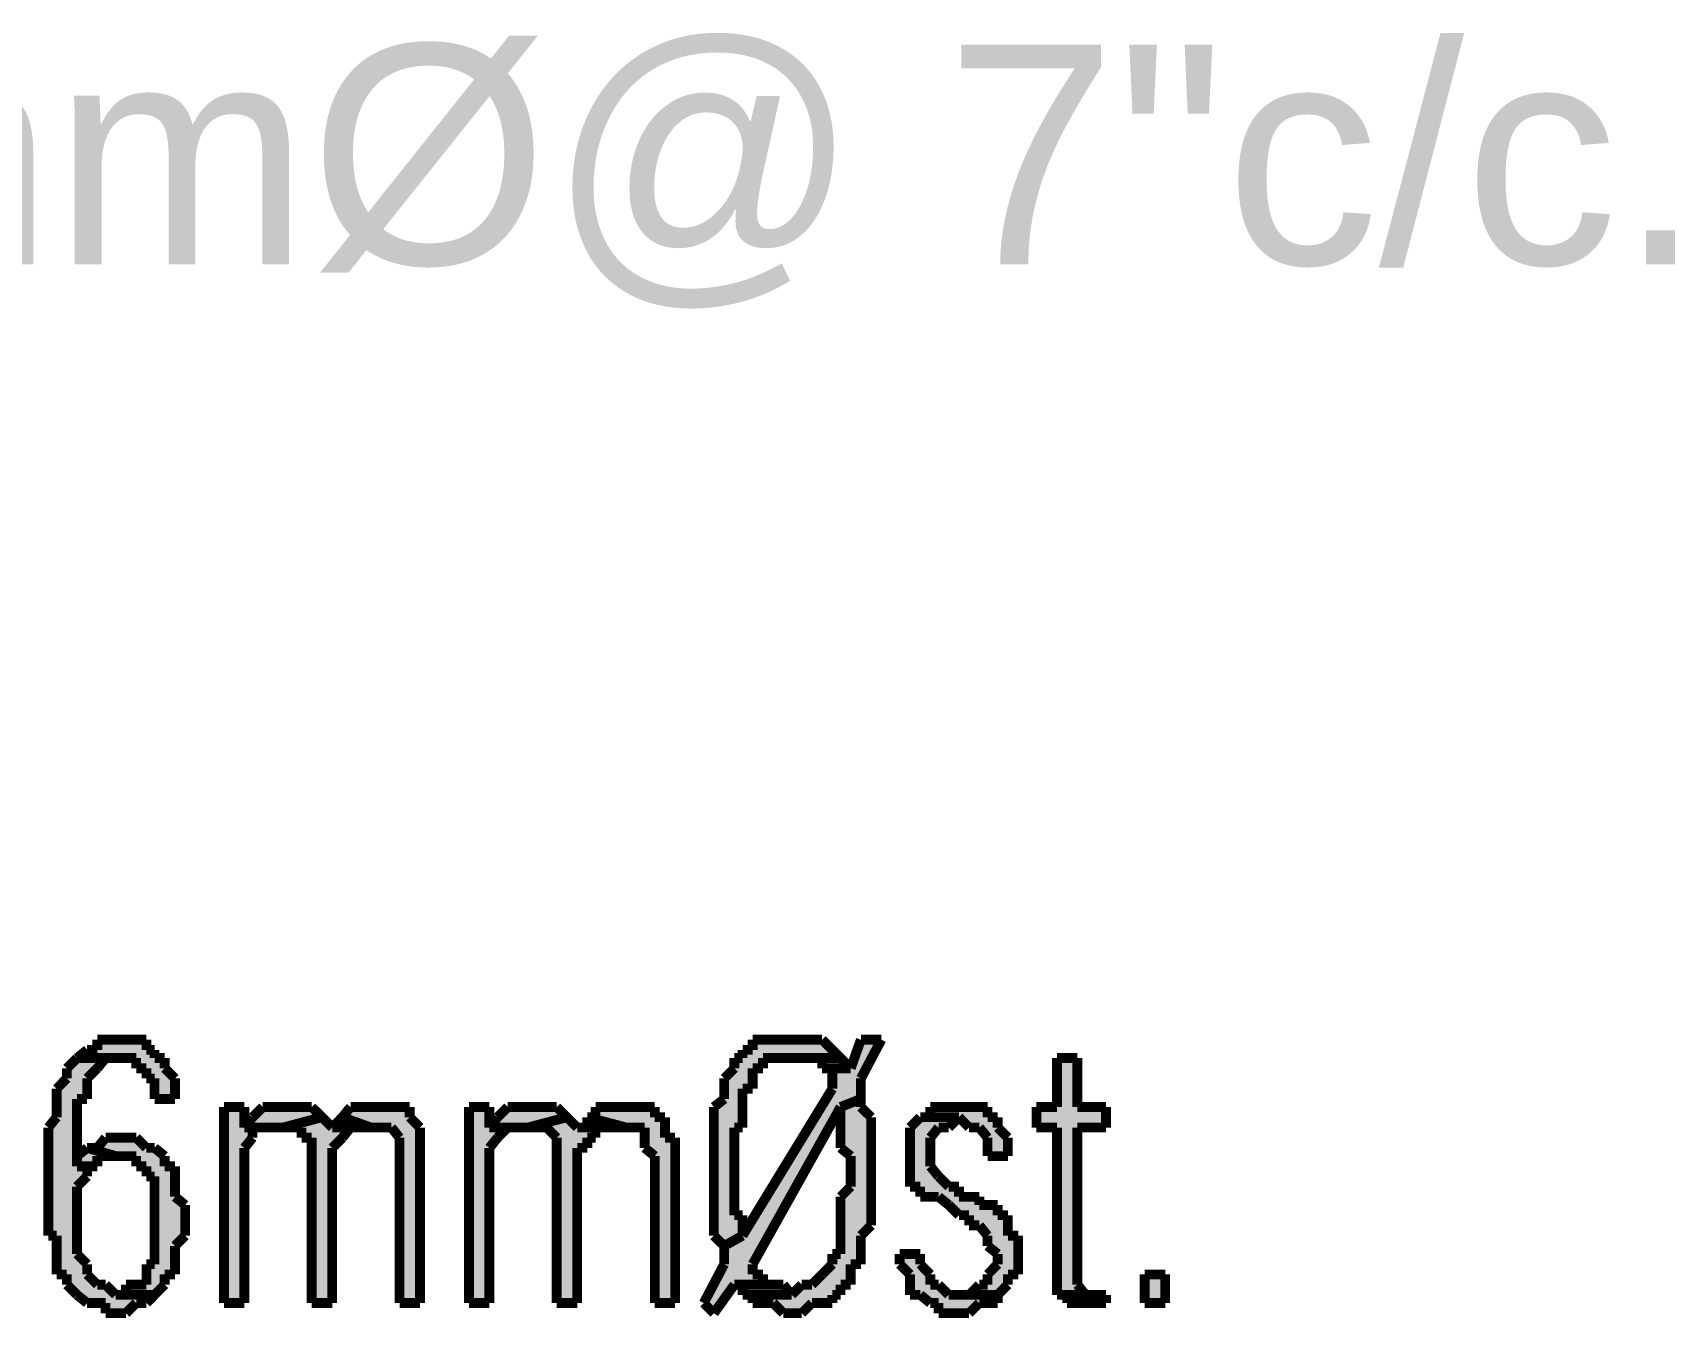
# Model space of a CAD drawing. Header units: millimetres. Extents: x 5 to 350, y 3 to 213.
# Drawn here: x 262.51 to 276.7, y 100.38 to 111.48 of the extents above; entities that cross this region are included whole.
import ezdxf

# ---------------------------------------------------------------- set-up
doc = ezdxf.new("R2010")
doc.units = ezdxf.units.MM
for name, color, linetype in [('H', 251, 'Continuous'), ('P', 255, 'Continuous'), ('T', 255, 'Continuous')]:
    doc.layers.add(name, color=color, linetype=linetype)
doc.styles.get("Standard").update_dxf_attribs({"font": 'arial.ttf'})

msp = doc.modelspace()

# ---------------------------------------------------------------- hatches: boundary and pattern name
at = {"layer": 'H', "linetype": 'Continuous'}
for points in [[(263.56, 102.27), (263.56, 102.447), (263.49, 102.447), (263.49, 102.535), (263.402, 102.535), (263.402, 102.623), (262.89, 102.623), (262.978, 102.694), (263.066, 102.694), (263.066, 102.782), (263.49, 102.782), (263.49, 102.694), (263.56, 102.694), (263.56, 102.623), (263.648, 102.623), (263.648, 102.535), (263.737, 102.447), (263.737, 102.27), (263.56, 102.27)], [(268.393, 100.418), (268.305, 100.506), (268.482, 100.842), (268.482, 101), (268.64, 101.088), (269.416, 102.358), (269.416, 102.535), (269.575, 102.535), (269.663, 102.782), (269.84, 102.782), (269.663, 102.447), (269.663, 102.27), (269.487, 102.2), (268.728, 100.842), (268.728, 100.753), (268.817, 100.753), (268.817, 100.665), (268.57, 100.665), (268.393, 100.418)], [(268.482, 101), (268.393, 101.088), (268.393, 102.2), (268.482, 102.27), (268.482, 102.447), (268.57, 102.535), (268.57, 102.623), (268.64, 102.623), (268.64, 102.694), (268.728, 102.694), (268.728, 102.782), (269.328, 102.782), (269.487, 102.623), (268.817, 102.623), (268.817, 102.535), (268.728, 102.535), (268.728, 102.358), (268.64, 102.358), (268.64, 102.023), (268.57, 102.023), (268.57, 101.265), (268.64, 101.265), (268.64, 101.088), (268.482, 101)], [(263.137, 100.418), (263.137, 100.506), (262.978, 100.506), (262.802, 100.665), (262.802, 100.753), (262.714, 100.753), (262.714, 101.088), (262.643, 101.088), (262.643, 102.023), (262.714, 102.112), (262.714, 102.358), (262.802, 102.447), (262.802, 102.535), (262.89, 102.623), (263.137, 102.623), (262.978, 102.447), (262.978, 102.27), (262.89, 102.27), (262.89, 101.688), (262.978, 101.688), (262.978, 101.6), (262.89, 101.512), (262.89, 100.93), (262.978, 100.842), (262.978, 100.753), (263.066, 100.665), (263.137, 100.665), (263.225, 100.577), (263.56, 100.577), (263.49, 100.506), (263.402, 100.506), (263.313, 100.418), (263.137, 100.418)], [(269.328, 102.535), (269.328, 102.623), (269.487, 102.623), (269.575, 102.535), (269.328, 102.535)], [(271.357, 100.577), (271.357, 102.023), (271.18, 102.023), (271.18, 102.2), (271.357, 102.2), (271.357, 102.623), (271.533, 102.623), (271.533, 102.2), (271.78, 102.2), (271.78, 102.023), (271.533, 102.023), (271.533, 100.665), (271.604, 100.577), (271.357, 100.577)], [(264.16, 100.506), (264.16, 102.2), (264.336, 102.2), (264.336, 102.023), (264.407, 102.023), (264.407, 101.935), (264.336, 101.847), (264.336, 100.506), (264.16, 100.506)], [(264.336, 102.023), (264.495, 102.2), (264.918, 102.2), (265.007, 102.112), (264.672, 102.023), (264.336, 102.023)], [(265.677, 100.506), (265.677, 101.935), (265.606, 102.023), (265.43, 102.023), (265.183, 102.112), (265.254, 102.2), (265.765, 102.2), (265.765, 102.112), (265.853, 102.023), (265.853, 100.506), (265.677, 100.506)], [(266.277, 100.506), (266.277, 102.2), (266.453, 102.2), (266.453, 102.023), (266.612, 102.023), (266.453, 101.847), (266.453, 100.506), (266.277, 100.506)], [(266.453, 102.023), (266.612, 102.2), (267.035, 102.2), (267.123, 102.112), (266.788, 102.023), (266.453, 102.023)], [(267.882, 100.506), (267.882, 101.776), (267.794, 101.847), (267.794, 102.023), (267.635, 102.023), (267.3, 102.112), (267.37, 102.112), (267.37, 102.2), (267.882, 102.2), (267.882, 102.112), (267.97, 102.112), (267.97, 101.935), (268.058, 101.935), (268.058, 100.506), (267.882, 100.506)], [(268.993, 100.418), (268.905, 100.506), (268.728, 100.506), (268.728, 100.577), (269.064, 100.577), (269.152, 100.665), (269.24, 100.665), (269.416, 100.842), (269.416, 100.93), (269.487, 100.93), (269.487, 101.424), (269.575, 101.512), (269.575, 101.776), (269.487, 101.847), (269.487, 102.2), (269.663, 102.27), (269.663, 102.2), (269.752, 102.112), (269.752, 101.177), (269.663, 101.088), (269.663, 100.842), (269.575, 100.842), (269.575, 100.665), (269.487, 100.665), (269.487, 100.577), (269.416, 100.577), (269.416, 100.506), (269.24, 100.506), (269.152, 100.418), (268.993, 100.418)], [(270.757, 101.776), (270.757, 101.935), (270.686, 102.023), (270.598, 102.023), (270.51, 102.112), (270.263, 102.112), (270.263, 102.2), (270.757, 102.2), (270.757, 102.112), (270.845, 102.112), (270.845, 102.023), (270.933, 101.935), (270.933, 101.776), (270.757, 101.776)], [(264.918, 100.506), (264.918, 101.935), (264.83, 101.935), (264.83, 102.023), (264.672, 102.023), (265.007, 102.112), (265.095, 102.023), (265.254, 102.023), (265.095, 101.847), (265.095, 100.506), (264.918, 100.506)], [(265.095, 102.023), (265.183, 102.112), (265.43, 102.023), (265.095, 102.023)], [(267.035, 100.506), (267.035, 101.935), (266.947, 102.023), (266.788, 102.023), (267.123, 102.112), (267.212, 102.023), (267.37, 102.023), (267.37, 101.935), (267.3, 101.935), (267.3, 101.847), (267.212, 101.847), (267.212, 100.506), (267.035, 100.506)], [(267.3, 102.023), (267.3, 102.112), (267.635, 102.023), (267.3, 102.023)], [(270.598, 100.577), (270.686, 100.665), (270.757, 100.665), (270.757, 100.753), (270.845, 100.842), (270.845, 100.93), (270.757, 101), (270.757, 101.088), (270.686, 101.177), (270.598, 101.177), (270.598, 101.265), (270.51, 101.265), (270.334, 101.424), (270.175, 101.424), (270.175, 101.512), (270.087, 101.512), (270.087, 102.023), (270.175, 102.112), (270.51, 102.112), (270.422, 102.023), (270.334, 102.023), (270.263, 101.935), (270.263, 101.688), (270.422, 101.512), (270.51, 101.512), (270.51, 101.424), (270.686, 101.424), (270.686, 101.353), (270.845, 101.353), (270.845, 101.265), (270.933, 101.265), (270.933, 101.088), (271.022, 101.088), (271.022, 100.753), (270.933, 100.753), (270.933, 100.665), (270.845, 100.577), (270.598, 100.577)], [(263.313, 100.577), (263.313, 100.665), (263.49, 100.665), (263.49, 100.842), (263.56, 100.842), (263.56, 101.6), (263.49, 101.6), (263.49, 101.688), (263.402, 101.688), (263.402, 101.776), (263.225, 101.776), (262.978, 101.847), (263.066, 101.847), (263.137, 101.935), (263.402, 101.935), (263.49, 101.847), (263.56, 101.847), (263.648, 101.776), (263.648, 101.688), (263.737, 101.688), (263.737, 101.424), (263.825, 101.353), (263.825, 101.088), (263.737, 101), (263.737, 100.753), (263.648, 100.753), (263.648, 100.665), (263.56, 100.577), (263.313, 100.577)], [(262.89, 101.688), (262.89, 101.776), (262.978, 101.847), (263.225, 101.776), (263.066, 101.776), (263.066, 101.688), (262.89, 101.688)], [(270.334, 100.418), (270.334, 100.506), (270.263, 100.506), (270.175, 100.577), (270.087, 100.577), (270.087, 100.753), (269.998, 100.842), (269.998, 100.93), (270.175, 100.93), (270.175, 100.842), (270.263, 100.753), (270.263, 100.665), (270.334, 100.665), (270.422, 100.577), (270.845, 100.577), (270.845, 100.506), (270.686, 100.506), (270.598, 100.418), (270.334, 100.418)], [(272.115, 100.506), (272.115, 100.753), (272.292, 100.753), (272.292, 100.506), (272.115, 100.506)], [(268.64, 100.577), (268.64, 100.665), (268.993, 100.665), (269.064, 100.577), (268.64, 100.577)], [(271.445, 100.506), (271.445, 100.577), (271.78, 100.577), (271.78, 100.506), (271.445, 100.506)]]:
    msp.add_hatch(color=256, dxfattribs=at).paths.add_polyline_path(points)

# ---------------------------------------------------------------- linework, layer by layer
at = {"layer": 'P', "const_width": 0.085}
for points in [[(262.978, 102.694), (262.89, 102.623)], [(263.066, 102.694), (262.978, 102.694)], [(263.137, 102.782), (263.066, 102.782)], [(263.066, 102.782), (263.066, 102.694)], [(263.225, 102.782), (263.137, 102.782)], [(263.313, 102.782), (263.225, 102.782)], [(263.402, 102.782), (263.313, 102.782)], [(263.49, 102.782), (263.402, 102.782)], [(263.49, 102.694), (263.49, 102.782)], [(263.56, 102.694), (263.49, 102.694)], [(263.56, 102.623), (263.56, 102.694)], [(268.728, 102.694), (268.64, 102.694)], [(268.64, 102.694), (268.64, 102.623)], [(268.817, 102.782), (268.728, 102.782)], [(268.728, 102.782), (268.728, 102.694)], [(268.905, 102.782), (268.817, 102.782)], [(268.993, 102.782), (268.905, 102.782)], [(269.064, 102.782), (268.993, 102.782)], [(269.152, 102.782), (269.064, 102.782)], [(269.24, 102.782), (269.152, 102.782)], [(269.152, 102.782), (269.152, 102.782)], [(269.328, 102.782), (269.24, 102.782)], [(269.416, 102.694), (269.328, 102.782)], [(269.487, 102.623), (269.416, 102.694)], [(269.663, 102.782), (269.575, 102.535)], [(269.663, 102.447), (269.84, 102.782)], [(269.84, 102.782), (269.663, 102.782)], [(262.89, 102.623), (262.802, 102.535)], [(263.225, 102.623), (262.89, 102.623)], [(262.89, 102.623), (263.225, 102.623)], [(263.066, 102.535), (263.137, 102.623)], [(263.137, 102.623), (263.225, 102.623)], [(263.225, 102.623), (263.225, 102.623)], [(263.225, 102.623), (263.313, 102.623)], [(263.313, 102.623), (263.402, 102.623)], [(263.402, 102.623), (263.402, 102.535)], [(263.648, 102.623), (263.56, 102.623)], [(263.648, 102.535), (263.648, 102.623)], [(268.64, 102.623), (268.57, 102.623)], [(268.57, 102.623), (268.57, 102.535)], [(268.817, 102.535), (268.817, 102.623)], [(268.817, 102.623), (268.905, 102.623)], [(268.905, 102.623), (268.993, 102.623)], [(268.993, 102.623), (269.064, 102.623)], [(269.487, 102.623), (269.064, 102.623)], [(269.064, 102.623), (269.152, 102.623)], [(269.064, 102.623), (269.487, 102.623)], [(269.152, 102.623), (269.24, 102.623)], [(269.24, 102.623), (269.328, 102.623)], [(269.328, 102.623), (269.328, 102.535)], [(269.575, 102.535), (269.487, 102.623)], [(269.487, 102.623), (269.487, 102.623)], [(271.533, 102.623), (271.357, 102.623)], [(271.357, 102.623), (271.357, 102.2)], [(271.533, 102.2), (271.533, 102.623)], [(262.802, 102.447), (262.714, 102.358)], [(262.802, 102.535), (262.802, 102.447)], [(262.978, 102.447), (263.066, 102.535)], [(262.978, 102.358), (262.978, 102.447)], [(263.402, 102.535), (263.49, 102.535)], [(263.49, 102.535), (263.49, 102.447)], [(263.49, 102.447), (263.56, 102.447)], [(263.56, 102.447), (263.56, 102.358)], [(263.737, 102.447), (263.648, 102.535)], [(263.737, 102.358), (263.737, 102.447)], [(268.57, 102.535), (268.482, 102.447)], [(268.482, 102.447), (268.482, 102.358)], [(268.728, 102.447), (268.728, 102.535)], [(268.728, 102.535), (268.817, 102.535)], [(268.728, 102.358), (268.728, 102.447)], [(269.328, 102.535), (269.575, 102.535)], [(269.575, 102.535), (269.328, 102.535)], [(269.328, 102.535), (269.416, 102.535)], [(269.416, 102.535), (269.416, 102.447)], [(269.416, 102.447), (269.416, 102.358)], [(269.663, 102.358), (269.663, 102.447)], [(262.714, 102.358), (262.714, 102.27)], [(262.714, 102.27), (262.714, 102.2)], [(262.89, 102.2), (262.89, 102.27)], [(262.89, 102.27), (262.978, 102.27)], [(262.978, 102.27), (262.978, 102.358)], [(263.56, 102.358), (263.56, 102.27)], [(263.56, 102.27), (263.737, 102.27)], [(263.737, 102.27), (263.737, 102.358)], [(268.482, 102.27), (268.393, 102.2)], [(268.482, 102.358), (268.482, 102.27)], [(269.416, 102.358), (268.64, 101.088)], [(268.64, 102.27), (268.64, 102.358)], [(268.64, 102.358), (268.728, 102.358)], [(268.64, 102.2), (268.64, 102.27)], [(269.663, 102.27), (269.487, 102.2)], [(269.487, 102.2), (269.663, 102.27)], [(269.663, 102.27), (269.663, 102.358)], [(269.663, 102.2), (269.663, 102.27)], [(262.714, 102.2), (262.714, 102.112)], [(262.89, 102.112), (262.89, 102.2)], [(264.336, 102.2), (264.16, 102.2)], [(264.16, 102.2), (264.16, 100.506)], [(264.336, 102.023), (264.336, 102.2)], [(264.495, 102.2), (264.407, 102.112)], [(264.583, 102.2), (264.495, 102.2)], [(264.672, 102.2), (264.583, 102.2)], [(264.76, 102.2), (264.672, 102.2)], [(264.83, 102.2), (264.76, 102.2)], [(264.76, 102.2), (264.76, 102.2)], [(264.918, 102.2), (264.83, 102.2)], [(265.007, 102.112), (264.918, 102.2)], [(265.254, 102.2), (265.183, 102.112)], [(265.342, 102.2), (265.254, 102.2)], [(265.43, 102.2), (265.342, 102.2)], [(265.518, 102.2), (265.43, 102.2)], [(265.606, 102.2), (265.518, 102.2)], [(265.677, 102.2), (265.606, 102.2)], [(265.606, 102.2), (265.606, 102.2)], [(265.765, 102.2), (265.677, 102.2)], [(265.765, 102.112), (265.765, 102.2)], [(266.453, 102.2), (266.277, 102.2)], [(266.277, 102.2), (266.277, 100.506)], [(266.453, 102.023), (266.453, 102.2)], [(266.612, 102.2), (266.524, 102.112)], [(266.7, 102.2), (266.612, 102.2)], [(266.788, 102.2), (266.7, 102.2)], [(266.876, 102.2), (266.788, 102.2)], [(266.947, 102.2), (266.876, 102.2)], [(267.035, 102.2), (266.947, 102.2)], [(266.947, 102.2), (266.947, 102.2)], [(267.123, 102.112), (267.035, 102.2)], [(267.458, 102.2), (267.37, 102.2)], [(267.37, 102.2), (267.37, 102.112)], [(267.547, 102.2), (267.458, 102.2)], [(267.635, 102.2), (267.547, 102.2)], [(267.723, 102.2), (267.635, 102.2)], [(267.794, 102.2), (267.723, 102.2)], [(267.882, 102.2), (267.794, 102.2)], [(267.882, 102.112), (267.882, 102.2)], [(268.393, 102.2), (268.393, 102.112)], [(268.64, 102.112), (268.64, 102.2)], [(268.728, 100.842), (269.487, 102.2)], [(269.487, 102.2), (269.487, 102.112)], [(269.752, 102.112), (269.663, 102.2)], [(270.334, 102.2), (270.263, 102.2)], [(270.263, 102.2), (270.263, 102.112)], [(270.422, 102.2), (270.334, 102.2)], [(270.51, 102.2), (270.422, 102.2)], [(270.598, 102.2), (270.51, 102.2)], [(270.51, 102.2), (270.51, 102.2)], [(270.686, 102.2), (270.598, 102.2)], [(270.757, 102.2), (270.686, 102.2)], [(270.757, 102.112), (270.757, 102.2)], [(271.357, 102.2), (271.18, 102.2)], [(271.18, 102.2), (271.18, 102.023)], [(271.78, 102.2), (271.533, 102.2)], [(271.78, 102.023), (271.78, 102.2)], [(262.714, 102.112), (262.643, 102.023)], [(262.643, 102.023), (262.643, 101.935)], [(262.89, 102.023), (262.89, 102.112)], [(262.89, 101.935), (262.89, 102.023)], [(264.407, 102.112), (264.336, 102.023)], [(264.407, 102.023), (264.336, 102.023)], [(264.336, 102.023), (264.407, 102.023)], [(264.407, 101.935), (264.407, 102.023)], [(264.407, 102.023), (264.495, 102.023)], [(264.495, 102.023), (264.583, 102.023)], [(264.583, 102.023), (264.672, 102.023)], [(265.007, 102.112), (264.672, 102.023)], [(264.672, 102.023), (265.007, 102.112)], [(264.672, 102.023), (264.76, 102.023)], [(264.76, 102.023), (264.83, 102.023)], [(264.83, 102.023), (264.83, 101.935)], [(265.095, 102.023), (265.007, 102.112)], [(265.183, 102.112), (265.095, 102.023)], [(265.254, 102.023), (265.095, 102.023)], [(265.095, 102.023), (265.095, 102.023)], [(265.095, 102.023), (265.254, 102.023)], [(265.43, 102.023), (265.183, 102.112)], [(265.183, 102.112), (265.43, 102.023)], [(265.183, 101.935), (265.254, 102.023)], [(265.254, 102.023), (265.342, 102.023)], [(265.342, 102.023), (265.43, 102.023)], [(265.43, 102.023), (265.43, 102.023)], [(265.43, 102.023), (265.518, 102.023)], [(265.518, 102.023), (265.606, 102.023)], [(265.606, 102.023), (265.677, 101.935)], [(265.853, 102.023), (265.765, 102.112)], [(265.853, 101.935), (265.853, 102.023)], [(266.524, 102.112), (266.453, 102.023)], [(266.612, 102.023), (266.453, 102.023)], [(266.453, 102.023), (266.612, 102.023)], [(266.524, 101.935), (266.612, 102.023)], [(266.612, 102.023), (266.7, 102.023)], [(266.7, 102.023), (266.788, 102.023)], [(267.123, 102.112), (266.788, 102.023)], [(266.788, 102.023), (267.123, 102.112)], [(266.788, 102.023), (266.876, 102.023)], [(266.876, 102.023), (266.947, 102.023)], [(266.947, 102.023), (267.035, 101.935)], [(267.212, 102.023), (267.123, 102.112)], [(267.37, 102.023), (267.212, 102.023)], [(267.212, 102.023), (267.212, 102.023)], [(267.3, 102.023), (267.212, 102.023)], [(267.212, 102.023), (267.37, 102.023)], [(267.3, 102.112), (267.3, 102.023)], [(267.635, 102.023), (267.3, 102.112)], [(267.37, 102.112), (267.3, 102.112)], [(267.3, 102.112), (267.635, 102.023)], [(267.37, 101.935), (267.37, 102.023)], [(267.37, 102.023), (267.458, 102.023)], [(267.458, 102.023), (267.547, 102.023)], [(267.547, 102.023), (267.635, 102.023)], [(267.635, 102.023), (267.723, 102.023)], [(267.723, 102.023), (267.794, 102.023)], [(267.794, 102.023), (267.794, 101.935)], [(267.97, 102.112), (267.882, 102.112)], [(267.97, 102.023), (267.97, 102.112)], [(267.97, 101.935), (267.97, 102.023)], [(268.393, 102.112), (268.393, 102.023)], [(268.393, 102.023), (268.393, 101.935)], [(268.57, 101.935), (268.57, 102.023)], [(268.57, 102.023), (268.64, 102.023)], [(268.64, 102.023), (268.64, 102.112)], [(269.487, 102.112), (269.487, 102.023)], [(269.487, 102.023), (269.487, 101.935)], [(269.752, 102.023), (269.752, 102.112)], [(269.752, 101.935), (269.752, 102.023)], [(270.175, 102.112), (270.087, 102.023)], [(270.087, 102.023), (270.087, 101.935)], [(270.51, 102.112), (270.175, 102.112)], [(270.263, 102.112), (270.175, 102.112)], [(270.175, 102.112), (270.51, 102.112)], [(270.263, 101.935), (270.334, 102.023)], [(270.334, 102.023), (270.422, 102.023)], [(270.422, 102.023), (270.51, 102.112)], [(270.51, 102.112), (270.598, 102.023)], [(270.598, 102.023), (270.686, 102.023)], [(270.686, 102.023), (270.757, 101.935)], [(270.845, 102.112), (270.757, 102.112)], [(270.845, 102.023), (270.845, 102.112)], [(270.933, 101.935), (270.845, 102.023)], [(271.18, 102.023), (271.357, 102.023)], [(271.357, 102.023), (271.357, 100.93)], [(271.533, 100.842), (271.533, 102.023)], [(271.533, 102.023), (271.78, 102.023)], [(262.643, 101.935), (262.643, 101.847)], [(262.643, 101.847), (262.643, 101.776)], [(262.89, 101.847), (262.89, 101.935)], [(262.978, 101.847), (262.89, 101.776)], [(262.89, 101.776), (262.89, 101.847)], [(263.225, 101.776), (262.978, 101.847)], [(263.066, 101.847), (262.978, 101.847)], [(262.978, 101.847), (263.225, 101.776)], [(263.137, 101.935), (263.066, 101.847)], [(263.225, 101.935), (263.137, 101.935)], [(263.313, 101.935), (263.225, 101.935)], [(263.402, 101.935), (263.313, 101.935)], [(263.49, 101.847), (263.402, 101.935)], [(263.56, 101.847), (263.49, 101.847)], [(263.648, 101.776), (263.56, 101.847)], [(264.336, 101.847), (264.407, 101.935)], [(264.336, 101.776), (264.336, 101.847)], [(264.83, 101.935), (264.918, 101.935)], [(264.918, 101.935), (264.918, 101.847)], [(264.918, 101.847), (264.918, 101.776)], [(265.095, 101.847), (265.183, 101.935)], [(265.095, 101.776), (265.095, 101.847)], [(265.677, 101.935), (265.677, 101.847)], [(265.677, 101.847), (265.677, 101.776)], [(265.853, 101.847), (265.853, 101.935)], [(265.853, 101.776), (265.853, 101.847)], [(266.453, 101.847), (266.524, 101.935)], [(266.453, 101.776), (266.453, 101.847)], [(267.035, 101.935), (267.035, 101.847)], [(267.035, 101.847), (267.035, 101.776)], [(267.212, 101.776), (267.212, 101.847)], [(267.212, 101.847), (267.3, 101.847)], [(267.3, 101.847), (267.3, 101.935)], [(267.3, 101.935), (267.37, 101.935)], [(267.794, 101.935), (267.794, 101.847)], [(267.794, 101.847), (267.882, 101.776)], [(268.058, 101.935), (267.97, 101.935)], [(268.058, 101.847), (268.058, 101.935)], [(268.058, 101.776), (268.058, 101.847)], [(268.393, 101.935), (268.393, 101.847)], [(268.393, 101.847), (268.393, 101.776)], [(268.57, 101.847), (268.57, 101.935)], [(268.57, 101.776), (268.57, 101.847)], [(269.487, 101.935), (269.487, 101.847)], [(269.487, 101.847), (269.575, 101.776)], [(269.752, 101.847), (269.752, 101.935)], [(269.752, 101.776), (269.752, 101.847)], [(270.087, 101.935), (270.087, 101.847)], [(270.087, 101.847), (270.087, 101.776)], [(270.263, 101.847), (270.263, 101.935)], [(270.263, 101.776), (270.263, 101.847)], [(270.757, 101.935), (270.757, 101.847)], [(270.757, 101.847), (270.757, 101.776)], [(270.933, 101.847), (270.933, 101.935)], [(270.933, 101.776), (270.933, 101.847)], [(262.643, 101.776), (262.643, 101.688)], [(262.89, 101.776), (262.89, 101.688)], [(262.89, 101.688), (262.89, 101.776)], [(263.066, 101.688), (263.066, 101.776)], [(263.066, 101.776), (263.137, 101.776)], [(263.137, 101.776), (263.225, 101.776)], [(263.225, 101.776), (263.313, 101.776)], [(263.313, 101.776), (263.402, 101.776)], [(263.402, 101.776), (263.402, 101.688)], [(263.648, 101.688), (263.648, 101.776)], [(264.336, 100.506), (264.336, 101.776)], [(264.918, 101.776), (264.918, 101.688)], [(265.095, 100.506), (265.095, 101.776)], [(265.677, 101.776), (265.677, 101.688)], [(265.853, 101.688), (265.853, 101.776)], [(266.453, 100.506), (266.453, 101.776)], [(267.035, 101.776), (267.035, 101.688)], [(267.212, 100.506), (267.212, 101.776)], [(267.882, 101.776), (267.882, 101.688)], [(268.058, 101.688), (268.058, 101.776)], [(268.393, 101.776), (268.393, 101.688)], [(268.57, 101.688), (268.57, 101.776)], [(269.575, 101.776), (269.575, 101.688)], [(269.752, 101.688), (269.752, 101.776)], [(270.087, 101.776), (270.087, 101.688)], [(270.263, 101.688), (270.263, 101.776)], [(270.757, 101.776), (270.933, 101.776)], [(262.643, 101.688), (262.643, 101.6)], [(262.643, 101.6), (262.643, 101.512)], [(262.89, 101.688), (263.066, 101.688)], [(263.066, 101.688), (262.89, 101.688)], [(262.89, 101.512), (262.978, 101.6)], [(262.978, 101.6), (262.978, 101.688)], [(262.978, 101.688), (263.066, 101.688)], [(263.402, 101.688), (263.49, 101.688)], [(263.49, 101.688), (263.49, 101.6)], [(263.49, 101.6), (263.56, 101.6)], [(263.56, 101.6), (263.56, 101.512)], [(263.737, 101.688), (263.648, 101.688)], [(263.737, 101.6), (263.737, 101.688)], [(263.737, 101.512), (263.737, 101.6)], [(264.918, 101.688), (264.918, 101.6)], [(264.918, 101.6), (264.918, 100.506)], [(265.677, 101.688), (265.677, 101.6)], [(265.677, 101.6), (265.677, 100.506)], [(265.853, 100.506), (265.853, 101.688)], [(267.035, 101.688), (267.035, 101.6)], [(267.035, 101.6), (267.035, 100.506)], [(267.882, 101.688), (267.882, 101.6)], [(267.882, 101.6), (267.882, 100.506)], [(268.058, 100.506), (268.058, 101.688)], [(268.393, 101.688), (268.393, 101.6)], [(268.393, 101.6), (268.393, 101.512)], [(268.57, 101.6), (268.57, 101.688)], [(268.57, 101.512), (268.57, 101.6)], [(269.575, 101.688), (269.575, 101.6)], [(269.575, 101.6), (269.575, 101.512)], [(269.752, 101.6), (269.752, 101.688)], [(269.752, 101.512), (269.752, 101.6)], [(270.087, 101.688), (270.087, 101.6)], [(270.087, 101.6), (270.087, 101.512)], [(270.334, 101.6), (270.263, 101.688)], [(270.422, 101.512), (270.334, 101.6)], [(262.643, 101.512), (262.643, 101.424)], [(262.643, 101.424), (262.643, 101.353)], [(262.89, 101.424), (262.89, 101.512)], [(262.89, 101.353), (262.89, 101.424)], [(263.56, 101.512), (263.56, 101.424)], [(263.56, 101.424), (263.56, 101.353)], [(263.737, 101.424), (263.737, 101.512)], [(263.825, 101.353), (263.737, 101.424)], [(268.393, 101.512), (268.393, 101.424)], [(268.393, 101.424), (268.393, 101.353)], [(268.57, 101.424), (268.57, 101.512)], [(268.57, 101.353), (268.57, 101.424)], [(269.575, 101.512), (269.487, 101.424)], [(269.487, 101.424), (269.487, 101.353)], [(269.752, 101.424), (269.752, 101.512)], [(269.752, 101.353), (269.752, 101.424)], [(270.087, 101.512), (270.175, 101.512)], [(270.175, 101.512), (270.175, 101.424)], [(270.175, 101.424), (270.263, 101.424)], [(270.263, 101.424), (270.334, 101.424)], [(270.334, 101.424), (270.422, 101.353)], [(270.51, 101.512), (270.422, 101.512)], [(270.51, 101.424), (270.51, 101.512)], [(270.598, 101.424), (270.51, 101.424)], [(270.686, 101.424), (270.598, 101.424)], [(270.686, 101.353), (270.686, 101.424)], [(262.643, 101.353), (262.643, 101.265)], [(262.89, 101.265), (262.89, 101.353)], [(263.56, 101.353), (263.56, 101.265)], [(263.825, 101.265), (263.825, 101.353)], [(268.393, 101.353), (268.393, 101.265)], [(268.57, 101.265), (268.57, 101.353)], [(269.487, 101.353), (269.487, 101.265)], [(269.752, 101.265), (269.752, 101.353)], [(270.422, 101.353), (270.51, 101.265)], [(270.757, 101.353), (270.686, 101.353)], [(270.845, 101.353), (270.757, 101.353)], [(270.845, 101.265), (270.845, 101.353)], [(262.643, 101.265), (262.643, 101.177)], [(262.643, 101.177), (262.643, 101.088)], [(262.89, 101.177), (262.89, 101.265)], [(262.89, 101.088), (262.89, 101.177)], [(263.56, 101.265), (263.56, 101.177)], [(263.56, 101.177), (263.56, 101.088)], [(263.825, 101.177), (263.825, 101.265)], [(263.825, 101.088), (263.825, 101.177)], [(268.393, 101.265), (268.393, 101.177)], [(268.393, 101.177), (268.393, 101.088)], [(268.64, 101.265), (268.57, 101.265)], [(268.64, 101.177), (268.64, 101.265)], [(268.64, 101.088), (268.64, 101.177)], [(269.487, 101.265), (269.487, 101.177)], [(269.487, 101.177), (269.487, 101.088)], [(269.663, 101.088), (269.752, 101.177)], [(269.752, 101.177), (269.752, 101.265)], [(270.51, 101.265), (270.598, 101.265)], [(270.598, 101.265), (270.598, 101.177)], [(270.598, 101.177), (270.686, 101.177)], [(270.686, 101.177), (270.757, 101.088)], [(270.933, 101.265), (270.845, 101.265)], [(270.933, 101.177), (270.933, 101.265)], [(270.933, 101.088), (270.933, 101.177)], [(262.643, 101.088), (262.714, 101.088)], [(262.714, 101.088), (262.714, 101)], [(262.714, 101), (262.714, 100.93)], [(262.89, 101), (262.89, 101.088)], [(262.89, 100.93), (262.89, 101)], [(263.56, 101.088), (263.56, 101)], [(263.56, 101), (263.56, 100.93)], [(263.737, 101), (263.825, 101.088)], [(263.737, 100.93), (263.737, 101)], [(268.393, 101.088), (268.482, 101)], [(268.64, 101.088), (268.482, 101)], [(268.482, 101), (268.64, 101.088)], [(268.482, 101), (268.482, 100.93)], [(269.487, 101.088), (269.487, 101)], [(269.487, 101), (269.487, 100.93)], [(269.663, 101), (269.663, 101.088)], [(269.663, 100.93), (269.663, 101)], [(270.757, 101.088), (270.757, 101)], [(270.757, 101), (270.845, 100.93)], [(271.022, 101.088), (270.933, 101.088)], [(271.022, 101), (271.022, 101.088)], [(271.022, 100.93), (271.022, 101)], [(262.714, 100.93), (262.714, 100.842)], [(262.978, 100.842), (262.89, 100.93)], [(263.56, 100.93), (263.56, 100.842)], [(263.737, 100.842), (263.737, 100.93)], [(268.482, 100.93), (268.482, 100.842)], [(269.487, 100.93), (269.416, 100.93)], [(269.416, 100.93), (269.416, 100.842)], [(269.663, 100.842), (269.663, 100.93)], [(270.175, 100.93), (269.998, 100.93)], [(269.998, 100.93), (269.998, 100.842)], [(270.175, 100.842), (270.175, 100.93)], [(270.175, 100.93), (270.175, 100.93)], [(270.845, 100.93), (270.845, 100.842)], [(271.022, 100.842), (271.022, 100.93)], [(271.357, 100.93), (271.357, 100.842)], [(262.714, 100.842), (262.714, 100.753)], [(262.714, 100.753), (262.802, 100.753)], [(262.802, 100.753), (262.802, 100.665)], [(262.978, 100.753), (262.978, 100.842)], [(263.066, 100.665), (262.978, 100.753)], [(263.56, 100.842), (263.49, 100.842)], [(263.49, 100.842), (263.49, 100.753)], [(263.49, 100.753), (263.49, 100.665)], [(263.648, 100.665), (263.648, 100.753)], [(263.648, 100.753), (263.737, 100.753)], [(263.737, 100.753), (263.737, 100.842)], [(268.482, 100.842), (268.305, 100.506)], [(268.728, 100.753), (268.728, 100.842)], [(268.817, 100.753), (268.728, 100.753)], [(268.817, 100.665), (268.817, 100.753)], [(269.328, 100.753), (269.24, 100.665)], [(269.416, 100.842), (269.328, 100.753)], [(269.575, 100.753), (269.575, 100.842)], [(269.575, 100.842), (269.663, 100.842)], [(269.575, 100.665), (269.575, 100.753)], [(269.998, 100.842), (270.087, 100.753)], [(270.087, 100.753), (270.087, 100.665)], [(270.263, 100.753), (270.175, 100.842)], [(270.263, 100.665), (270.263, 100.753)], [(270.845, 100.842), (270.757, 100.753)], [(270.757, 100.753), (270.757, 100.665)], [(270.933, 100.665), (270.933, 100.753)], [(270.933, 100.753), (271.022, 100.753)], [(271.022, 100.753), (271.022, 100.842)], [(271.357, 100.842), (271.357, 100.753)], [(271.357, 100.753), (271.357, 100.665)], [(271.533, 100.753), (271.533, 100.842)], [(271.533, 100.665), (271.533, 100.753)], [(272.115, 100.506), (272.115, 100.753)], [(272.115, 100.753), (272.292, 100.753)], [(272.292, 100.753), (272.292, 100.506)], [(262.802, 100.665), (262.89, 100.577)], [(262.89, 100.577), (262.978, 100.506)], [(263.137, 100.665), (263.066, 100.665)], [(263.225, 100.577), (263.137, 100.665)], [(263.313, 100.577), (263.225, 100.577)], [(263.225, 100.577), (263.56, 100.577)], [(263.56, 100.577), (263.225, 100.577)], [(263.402, 100.665), (263.313, 100.665)], [(263.313, 100.665), (263.313, 100.577)], [(263.49, 100.665), (263.402, 100.665)], [(263.49, 100.506), (263.56, 100.577)], [(263.56, 100.577), (263.648, 100.665)], [(268.393, 100.418), (268.57, 100.665)], [(268.817, 100.665), (268.57, 100.665)], [(268.57, 100.665), (268.64, 100.665)], [(268.57, 100.665), (268.817, 100.665)], [(268.64, 100.665), (268.64, 100.577)], [(268.64, 100.577), (269.064, 100.577)], [(269.064, 100.577), (268.64, 100.577)], [(268.64, 100.577), (268.728, 100.577)], [(268.728, 100.577), (268.728, 100.506)], [(268.905, 100.665), (268.817, 100.665)], [(268.993, 100.665), (268.905, 100.665)], [(269.064, 100.577), (268.993, 100.665)], [(269.152, 100.665), (269.064, 100.577)], [(269.24, 100.665), (269.152, 100.665)], [(269.416, 100.506), (269.416, 100.577)], [(269.416, 100.577), (269.487, 100.577)], [(269.487, 100.577), (269.487, 100.665)], [(269.487, 100.665), (269.575, 100.665)], [(270.087, 100.665), (270.087, 100.577)], [(270.087, 100.577), (270.175, 100.577)], [(270.175, 100.577), (270.263, 100.506)], [(270.334, 100.665), (270.263, 100.665)], [(270.422, 100.577), (270.334, 100.665)], [(270.51, 100.577), (270.422, 100.577)], [(270.845, 100.577), (270.51, 100.577)], [(270.598, 100.577), (270.51, 100.577)], [(270.51, 100.577), (270.845, 100.577)], [(270.686, 100.665), (270.598, 100.577)], [(270.757, 100.665), (270.686, 100.665)], [(270.845, 100.577), (270.933, 100.665)], [(270.845, 100.506), (270.845, 100.577)], [(271.357, 100.665), (271.357, 100.577)], [(271.692, 100.577), (271.357, 100.577)], [(271.357, 100.577), (271.445, 100.577)], [(271.357, 100.577), (271.692, 100.577)], [(271.445, 100.577), (271.445, 100.506)], [(271.604, 100.577), (271.533, 100.665)], [(271.692, 100.577), (271.604, 100.577)], [(271.78, 100.577), (271.692, 100.577)], [(271.78, 100.506), (271.78, 100.577)], [(262.978, 100.506), (263.066, 100.506)], [(263.066, 100.506), (263.137, 100.506)], [(263.137, 100.506), (263.137, 100.418)], [(263.137, 100.418), (263.225, 100.418)], [(263.225, 100.418), (263.313, 100.418)], [(263.313, 100.418), (263.402, 100.506)], [(263.402, 100.506), (263.49, 100.506)], [(264.16, 100.506), (264.336, 100.506)], [(264.918, 100.506), (265.095, 100.506)], [(265.677, 100.506), (265.853, 100.506)], [(266.277, 100.506), (266.453, 100.506)], [(267.035, 100.506), (267.212, 100.506)], [(267.882, 100.506), (268.058, 100.506)], [(268.305, 100.506), (268.393, 100.418)], [(268.728, 100.506), (268.817, 100.506)], [(268.817, 100.506), (268.905, 100.506)], [(268.905, 100.506), (268.993, 100.418)], [(268.993, 100.418), (269.064, 100.418)], [(269.064, 100.418), (269.152, 100.418)], [(269.152, 100.418), (269.24, 100.506)], [(269.24, 100.506), (269.328, 100.506)], [(269.328, 100.506), (269.416, 100.506)], [(270.263, 100.506), (270.334, 100.506)], [(270.334, 100.506), (270.334, 100.418)], [(270.334, 100.418), (270.422, 100.418)], [(270.422, 100.418), (270.51, 100.418)], [(270.51, 100.418), (270.598, 100.418)], [(270.598, 100.418), (270.686, 100.506)], [(270.686, 100.506), (270.757, 100.506)], [(270.757, 100.506), (270.845, 100.506)], [(271.445, 100.506), (271.533, 100.506)], [(271.533, 100.506), (271.604, 100.506)], [(271.604, 100.506), (271.692, 100.506)], [(271.692, 100.506), (271.78, 100.506)], [(272.292, 100.506), (272.115, 100.506)], [(272.115, 100.506), (272.115, 100.506)]]:
    msp.add_lwpolyline(points, dxfattribs=at)

# ---------------------------------------------------------------- texts
at = {"layer": 'T', "insert": (259, 109.1), "char_height": 1.9, "attachment_point": 7}
msp.add_mtext('{\\fArial|b0|i0|c0|p18;8mmØ@ 7"c/c.}', dxfattribs=at)

doc.saveas('drawing.dxf')
